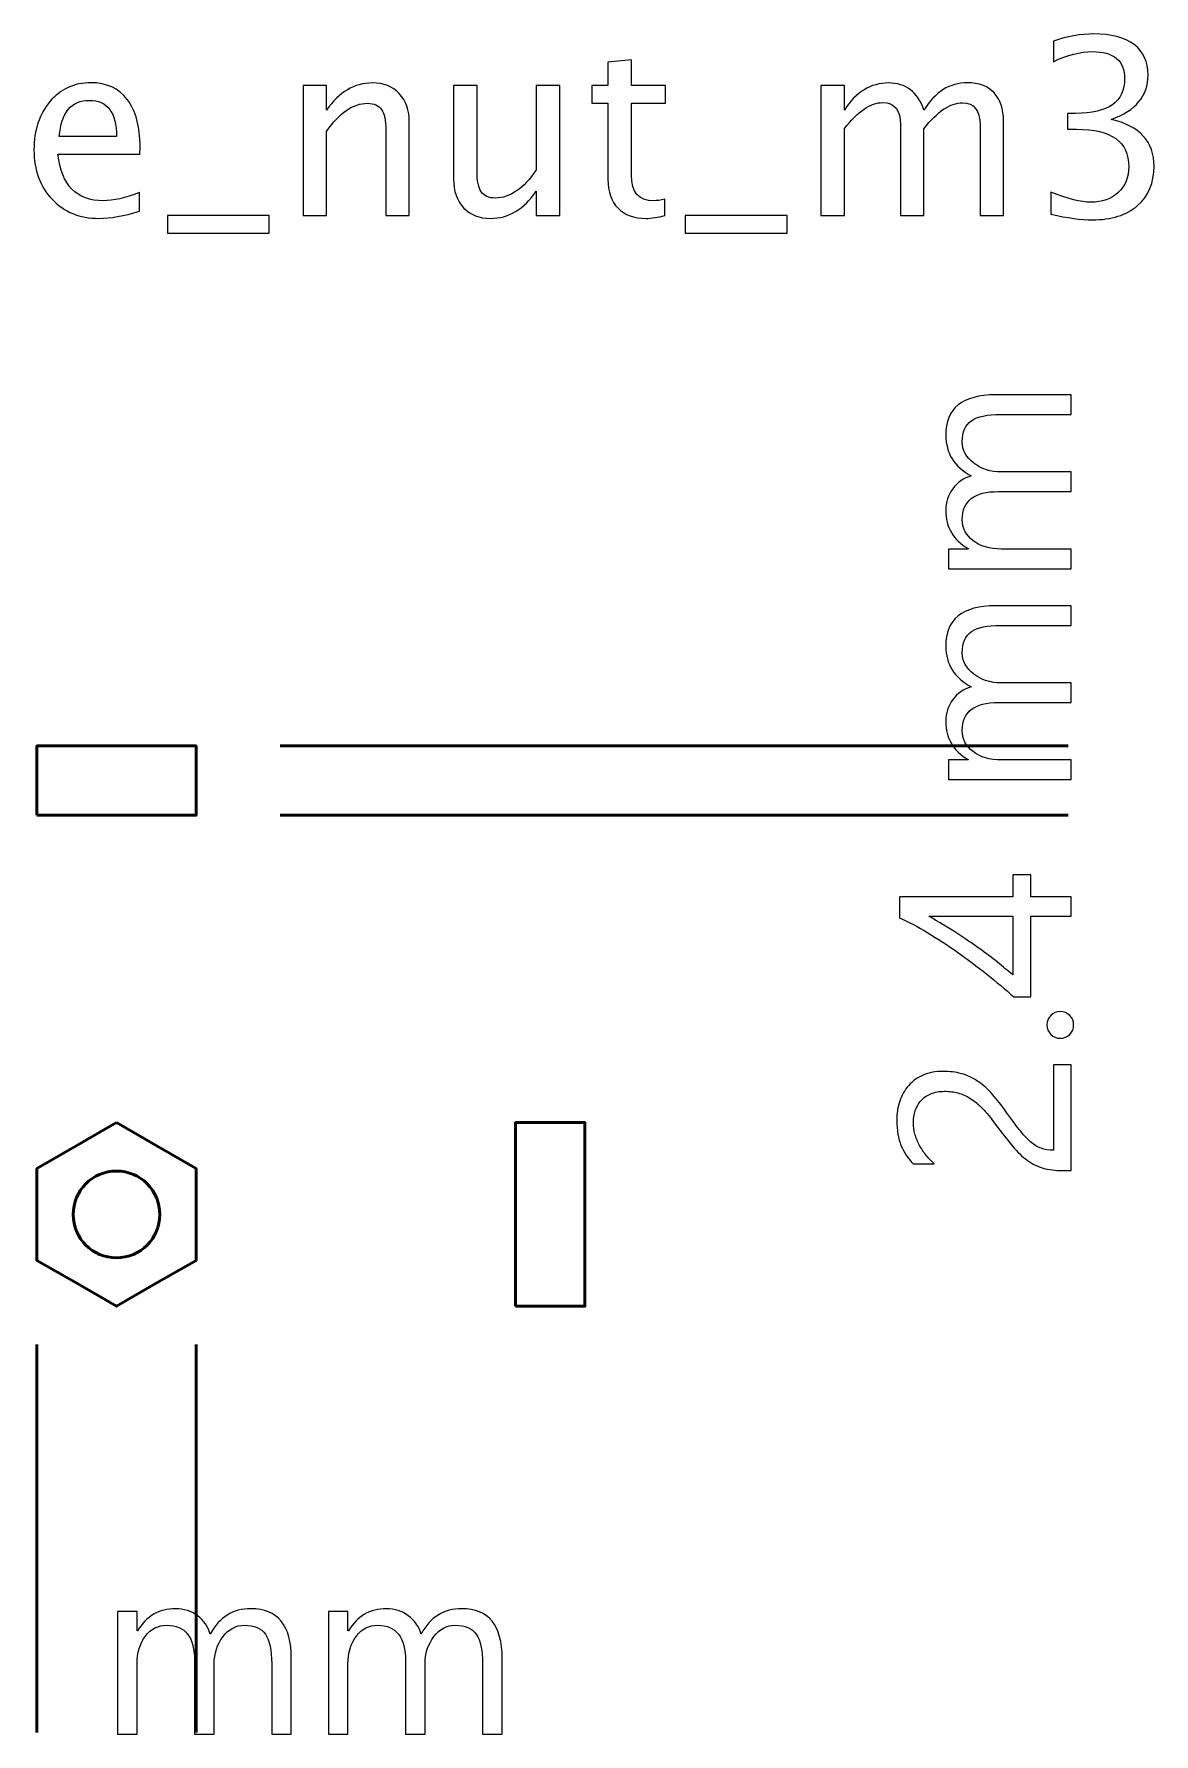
# Model space of a CAD drawing. Header units: centimetres. Extents: x -3.59 to 3.59, y -1.81 to 4.11.
# Drawn here: x -0.29 to 3.59, y -1.8 to 4.08 of the extents above; entities that cross this region are included whole.
import ezdxf

# ---------------------------------------------------------------- set-up
doc = ezdxf.new("R2010")
doc.units = ezdxf.units.CM
doc.header["$MEASUREMENT"] = 0
doc.layers.add('Layer 1', color=7, linetype='Continuous')

msp = doc.modelspace()

# ---------------------------------------------------------------- linework, layer by layer
at = {"layer": 'Layer 1', "lineweight": 53}
for points in [[(-0.275, 1.38), (0.275, 1.38), (0.275, 1.62), (-0.275, 1.62), (-0.275, 1.38)], [(1.38, -0.31755), (1.62, -0.31755), (1.62, 0.31755), (1.38, 0.31755), (1.38, -0.31755)]]:
    msp.add_lwpolyline(points, close=True, dxfattribs=at)
msp.add_ellipse((0, 0), major_axis=(0, 0.15), ratio=1, dxfattribs=at)
at = {"layer": 'Layer 1'}
for points, knots in [([(3.23188, 3.45832), (3.23188, 3.45832), (3.23188, 3.53452), (3.23188, 3.53452), (3.23188, 3.53452), (3.29002, 3.51138), (3.3356, 3.49981), (3.36904, 3.49981), (3.36904, 3.49981), (3.40841, 3.49981), (3.44016, 3.5111), (3.46457, 3.53382), (3.46457, 3.53382), (3.48899, 3.55654), (3.50112, 3.58617), (3.50112, 3.62258), (3.50112, 3.62258), (3.50112, 3.70894), (3.44101, 3.75212), (3.32078, 3.75212), (3.32078, 3.75212), (3.32078, 3.75212), (3.28861, 3.75212), (3.28861, 3.75212), (3.28861, 3.75212), (3.28861, 3.75212), (3.28861, 3.80673), (3.28861, 3.80673), (3.28861, 3.80673), (3.28861, 3.80673), (3.31711, 3.80715), (3.31711, 3.80715), (3.31711, 3.80715), (3.43014, 3.80715), (3.48673, 3.84694), (3.48673, 3.92667), (3.48673, 3.92667), (3.48673, 3.98919), (3.44919, 4.02051), (3.37426, 4.02051), (3.37426, 4.02051), (3.33405, 4.02051), (3.28945, 4.00894), (3.24035, 3.9858), (3.24035, 3.9858), (3.24035, 3.9858), (3.24035, 4.05692), (3.24035, 4.05692), (3.24035, 4.05692), (3.28847, 4.07329), (3.33489, 4.08147), (3.37948, 4.08147), (3.37948, 4.08147), (3.44016, 4.08147), (3.48687, 4.06934), (3.51932, 4.04507), (3.51932, 4.04507), (3.55178, 4.02094), (3.56801, 3.9858), (3.56801, 3.9398), (3.56801, 3.9398), (3.56801, 3.86797), (3.52553, 3.81675), (3.44044, 3.78627), (3.44044, 3.78627), (3.53908, 3.76327), (3.58833, 3.70922), (3.58833, 3.62385), (3.58833, 3.62385), (3.58833, 3.56627), (3.56928, 3.52098), (3.53132, 3.4881), (3.53132, 3.4881), (3.49336, 3.45522), (3.44115, 3.43885), (3.37483, 3.43885), (3.37483, 3.43885), (3.33701, 3.43885), (3.28945, 3.44534), (3.23188, 3.45832)], [0, 0, 0, 0, 0.047619, 0.047619, 0.047619, 0.047619, 0.0952381, 0.0952381, 0.0952381, 0.0952381, 0.1428571, 0.1428571, 0.1428571, 0.1428571, 0.1904762, 0.1904762, 0.1904762, 0.1904762, 0.2380952, 0.2380952, 0.2380952, 0.2380952, 0.2857143, 0.2857143, 0.2857143, 0.2857143, 0.3333333, 0.3333333, 0.3333333, 0.3333333, 0.3809524, 0.3809524, 0.3809524, 0.3809524, 0.4285714, 0.4285714, 0.4285714, 0.4285714, 0.4761905, 0.4761905, 0.4761905, 0.4761905, 0.5238095, 0.5238095, 0.5238095, 0.5238095, 0.5714286, 0.5714286, 0.5714286, 0.5714286, 0.6190476, 0.6190476, 0.6190476, 0.6190476, 0.6666667, 0.6666667, 0.6666667, 0.6666667, 0.7142857, 0.7142857, 0.7142857, 0.7142857, 0.7619048, 0.7619048, 0.7619048, 0.7619048, 0.8095238, 0.8095238, 0.8095238, 0.8095238, 0.8571429, 0.8571429, 0.8571429, 0.8571429, 0.9047619, 0.9047619, 0.9047619, 0.9047619, 1, 1, 1, 1]), ([(1.89696, 3.45423), (1.87184, 3.44732), (1.84997, 3.44393), (1.83149, 3.44393), (1.83149, 3.44393), (1.79, 3.44393), (1.75768, 3.45578), (1.73454, 3.47949), (1.73454, 3.47949), (1.71126, 3.5032), (1.69969, 3.53608), (1.69969, 3.57827), (1.69969, 3.57827), (1.69969, 3.57827), (1.69969, 3.84186), (1.69969, 3.84186), (1.69969, 3.84186), (1.69969, 3.84186), (1.64352, 3.84186), (1.64352, 3.84186), (1.64352, 3.84186), (1.64352, 3.84186), (1.64352, 3.90283), (1.64352, 3.90283), (1.64352, 3.90283), (1.64352, 3.90283), (1.69969, 3.90283), (1.69969, 3.90283), (1.69969, 3.90283), (1.69969, 3.90283), (1.69969, 3.98396), (1.69969, 3.98396), (1.69969, 3.98396), (1.69969, 3.98396), (1.78097, 3.99173), (1.78097, 3.99173), (1.78097, 3.99173), (1.78097, 3.99173), (1.78097, 3.90283), (1.78097, 3.90283), (1.78097, 3.90283), (1.78097, 3.90283), (1.89865, 3.90283), (1.89865, 3.90283), (1.89865, 3.90283), (1.89865, 3.90283), (1.89865, 3.84186), (1.89865, 3.84186), (1.89865, 3.84186), (1.89865, 3.84186), (1.78097, 3.84186), (1.78097, 3.84186), (1.78097, 3.84186), (1.78097, 3.84186), (1.78097, 3.59294), (1.78097, 3.59294), (1.78097, 3.59294), (1.78097, 3.53424), (1.80651, 3.50489), (1.85745, 3.50489), (1.85745, 3.50489), (1.86832, 3.50489), (1.88144, 3.50672), (1.89696, 3.51025), (1.89696, 3.51025), (1.89696, 3.51025), (1.89696, 3.45423), (1.89696, 3.45423)], [0, 0, 0, 0, 0.0555556, 0.0555556, 0.0555556, 0.0555556, 0.1111111, 0.1111111, 0.1111111, 0.1111111, 0.1666667, 0.1666667, 0.1666667, 0.1666667, 0.2222222, 0.2222222, 0.2222222, 0.2222222, 0.2777778, 0.2777778, 0.2777778, 0.2777778, 0.3333333, 0.3333333, 0.3333333, 0.3333333, 0.3888889, 0.3888889, 0.3888889, 0.3888889, 0.4444444, 0.4444444, 0.4444444, 0.4444444, 0.5, 0.5, 0.5, 0.5, 0.5555556, 0.5555556, 0.5555556, 0.5555556, 0.6111111, 0.6111111, 0.6111111, 0.6111111, 0.6666667, 0.6666667, 0.6666667, 0.6666667, 0.7222222, 0.7222222, 0.7222222, 0.7222222, 0.7777778, 0.7777778, 0.7777778, 0.7777778, 0.8333333, 0.8333333, 0.8333333, 0.8333333, 0.8888889, 0.8888889, 0.8888889, 0.8888889, 1, 1, 1, 1]), ([(0.07957, 3.46848), (0.02496, 3.45211), (-0.02174, 3.44393), (-0.06069, 3.44393), (-0.06069, 3.44393), (-0.12715, 3.44393), (-0.1812, 3.46594), (-0.22283, 3.50983), (-0.22283, 3.50983), (-0.26446, 3.55371), (-0.28534, 3.61058), (-0.28534, 3.68057), (-0.28534, 3.68057), (-0.28534, 3.74845), (-0.267, 3.80419), (-0.23017, 3.84779), (-0.23017, 3.84779), (-0.19334, 3.89125), (-0.1462, 3.91299), (-0.08877, 3.91299), (-0.08877, 3.91299), (-0.03444, 3.91299), (0.00761, 3.89365), (0.03724, 3.85499), (0.03724, 3.85499), (0.06687, 3.81632), (0.08169, 3.76157), (0.08169, 3.69059), (0.08169, 3.69059), (0.08169, 3.69059), (0.08127, 3.66576), (0.08127, 3.66576), (0.08127, 3.66576), (0.08127, 3.66576), (-0.20237, 3.66576), (-0.20237, 3.66576), (-0.20237, 3.66576), (-0.19051, 3.55851), (-0.13816, 3.50489), (-0.04545, 3.50489), (-0.04545, 3.50489), (-0.01144, 3.50489), (0.03019, 3.51449), (0.07957, 3.53368), (0.07957, 3.53368), (0.07957, 3.53368), (0.07957, 3.46848), (0.07957, 3.46848)], [0, 0, 0, 0, 0.0769231, 0.0769231, 0.0769231, 0.0769231, 0.1538462, 0.1538462, 0.1538462, 0.1538462, 0.2307692, 0.2307692, 0.2307692, 0.2307692, 0.3076923, 0.3076923, 0.3076923, 0.3076923, 0.3846154, 0.3846154, 0.3846154, 0.3846154, 0.4615385, 0.4615385, 0.4615385, 0.4615385, 0.5384615, 0.5384615, 0.5384615, 0.5384615, 0.6153846, 0.6153846, 0.6153846, 0.6153846, 0.6923077, 0.6923077, 0.6923077, 0.6923077, 0.7692308, 0.7692308, 0.7692308, 0.7692308, 0.8461538, 0.8461538, 0.8461538, 0.8461538, 1, 1, 1, 1]), ([(0.6453, 3.45409), (0.6453, 3.45409), (0.6453, 3.90283), (0.6453, 3.90283), (0.6453, 3.90283), (0.6453, 3.90283), (0.72658, 3.90283), (0.72658, 3.90283), (0.72658, 3.90283), (0.72658, 3.90283), (0.72658, 3.81802), (0.72658, 3.81802), (0.72658, 3.81802), (0.76962, 3.88081), (0.8224, 3.91214), (0.88477, 3.91214), (0.88477, 3.91214), (0.924, 3.91214), (0.95518, 3.89986), (0.97818, 3.87517), (0.97818, 3.87517), (1.00118, 3.85061), (1.01276, 3.81745), (1.01276, 3.77597), (1.01276, 3.77597), (1.01276, 3.77597), (1.01276, 3.45409), (1.01276, 3.45409), (1.01276, 3.45409), (1.01276, 3.45409), (0.93147, 3.45409), (0.93147, 3.45409), (0.93147, 3.45409), (0.93147, 3.45409), (0.93147, 3.74944), (0.93147, 3.74944), (0.93147, 3.74944), (0.93147, 3.78274), (0.92654, 3.80645), (0.9168, 3.82056), (0.9168, 3.82056), (0.90692, 3.83481), (0.89069, 3.84186), (0.86797, 3.84186), (0.86797, 3.84186), (0.81802, 3.84186), (0.77089, 3.80927), (0.72658, 3.74407), (0.72658, 3.74407), (0.72658, 3.74407), (0.72658, 3.45409), (0.72658, 3.45409), (0.72658, 3.45409), (0.72658, 3.45409), (0.6453, 3.45409), (0.6453, 3.45409)], [0, 0, 0, 0, 0.0666667, 0.0666667, 0.0666667, 0.0666667, 0.1333333, 0.1333333, 0.1333333, 0.1333333, 0.2, 0.2, 0.2, 0.2, 0.2666667, 0.2666667, 0.2666667, 0.2666667, 0.3333333, 0.3333333, 0.3333333, 0.3333333, 0.4, 0.4, 0.4, 0.4, 0.4666667, 0.4666667, 0.4666667, 0.4666667, 0.5333333, 0.5333333, 0.5333333, 0.5333333, 0.6, 0.6, 0.6, 0.6, 0.6666667, 0.6666667, 0.6666667, 0.6666667, 0.7333333, 0.7333333, 0.7333333, 0.7333333, 0.8, 0.8, 0.8, 0.8, 0.8666667, 0.8666667, 0.8666667, 0.8666667, 1, 1, 1, 1]), ([(1.45189, 3.45409), (1.45189, 3.45409), (1.45189, 3.53847), (1.45189, 3.53847), (1.45189, 3.53847), (1.40857, 3.4754), (1.35594, 3.44393), (1.29413, 3.44393), (1.29413, 3.44393), (1.2549, 3.44393), (1.22372, 3.45621), (1.20057, 3.4809), (1.20057, 3.4809), (1.17729, 3.5056), (1.16572, 3.53876), (1.16572, 3.58067), (1.16572, 3.58067), (1.16572, 3.58067), (1.16572, 3.90283), (1.16572, 3.90283), (1.16572, 3.90283), (1.16572, 3.90283), (1.247, 3.90283), (1.247, 3.90283), (1.247, 3.90283), (1.247, 3.90283), (1.247, 3.6072), (1.247, 3.6072), (1.247, 3.6072), (1.247, 3.57347), (1.25194, 3.54962), (1.26168, 3.53551), (1.26168, 3.53551), (1.27155, 3.52126), (1.28792, 3.5142), (1.31092, 3.5142), (1.31092, 3.5142), (1.3606, 3.5142), (1.40773, 3.5468), (1.45189, 3.61214), (1.45189, 3.61214), (1.45189, 3.61214), (1.45189, 3.90283), (1.45189, 3.90283), (1.45189, 3.90283), (1.45189, 3.90283), (1.53318, 3.90283), (1.53318, 3.90283), (1.53318, 3.90283), (1.53318, 3.90283), (1.53318, 3.45409), (1.53318, 3.45409), (1.53318, 3.45409), (1.53318, 3.45409), (1.45189, 3.45409), (1.45189, 3.45409)], [0, 0, 0, 0, 0.0666667, 0.0666667, 0.0666667, 0.0666667, 0.1333333, 0.1333333, 0.1333333, 0.1333333, 0.2, 0.2, 0.2, 0.2, 0.2666667, 0.2666667, 0.2666667, 0.2666667, 0.3333333, 0.3333333, 0.3333333, 0.3333333, 0.4, 0.4, 0.4, 0.4, 0.4666667, 0.4666667, 0.4666667, 0.4666667, 0.5333333, 0.5333333, 0.5333333, 0.5333333, 0.6, 0.6, 0.6, 0.6, 0.6666667, 0.6666667, 0.6666667, 0.6666667, 0.7333333, 0.7333333, 0.7333333, 0.7333333, 0.8, 0.8, 0.8, 0.8, 0.8666667, 0.8666667, 0.8666667, 0.8666667, 1, 1, 1, 1]), ([(2.43629, 3.45409), (2.43629, 3.45409), (2.43629, 3.90283), (2.43629, 3.90283), (2.43629, 3.90283), (2.43629, 3.90283), (2.51757, 3.90283), (2.51757, 3.90283), (2.51757, 3.90283), (2.51757, 3.90283), (2.51757, 3.81802), (2.51757, 3.81802), (2.51757, 3.81802), (2.55722, 3.88081), (2.60802, 3.91214), (2.67025, 3.91214), (2.67025, 3.91214), (2.73023, 3.91214), (2.77101, 3.88081), (2.79274, 3.81802), (2.79274, 3.81802), (2.83126, 3.88138), (2.8815, 3.91299), (2.94316, 3.91299), (2.94316, 3.91299), (2.98253, 3.91299), (3.01315, 3.90141), (3.03503, 3.87813), (3.03503, 3.87813), (3.0569, 3.85485), (3.06791, 3.82225), (3.06791, 3.78034), (3.06791, 3.78034), (3.06791, 3.78034), (3.06791, 3.45409), (3.06791, 3.45409), (3.06791, 3.45409), (3.06791, 3.45409), (2.98663, 3.45409), (2.98663, 3.45409), (2.98663, 3.45409), (2.98663, 3.45409), (2.98663, 3.76693), (2.98663, 3.76693), (2.98663, 3.76693), (2.98663, 3.81802), (2.96631, 3.84356), (2.92567, 3.84356), (2.92567, 3.84356), (2.88347, 3.84356), (2.83916, 3.81378), (2.79274, 3.75409), (2.79274, 3.75409), (2.79274, 3.75409), (2.79274, 3.45409), (2.79274, 3.45409), (2.79274, 3.45409), (2.79274, 3.45409), (2.71146, 3.45409), (2.71146, 3.45409), (2.71146, 3.45409), (2.71146, 3.45409), (2.71146, 3.76722), (2.71146, 3.76722), (2.71146, 3.76722), (2.71146, 3.81872), (2.69086, 3.8444), (2.64951, 3.8444), (2.64951, 3.8444), (2.60845, 3.8444), (2.56442, 3.81449), (2.51757, 3.75452), (2.51757, 3.75452), (2.51757, 3.75452), (2.51757, 3.45409), (2.51757, 3.45409), (2.51757, 3.45409), (2.51757, 3.45409), (2.43629, 3.45409), (2.43629, 3.45409)], [0, 0, 0, 0, 0.047619, 0.047619, 0.047619, 0.047619, 0.0952381, 0.0952381, 0.0952381, 0.0952381, 0.1428571, 0.1428571, 0.1428571, 0.1428571, 0.1904762, 0.1904762, 0.1904762, 0.1904762, 0.2380952, 0.2380952, 0.2380952, 0.2380952, 0.2857143, 0.2857143, 0.2857143, 0.2857143, 0.3333333, 0.3333333, 0.3333333, 0.3333333, 0.3809524, 0.3809524, 0.3809524, 0.3809524, 0.4285714, 0.4285714, 0.4285714, 0.4285714, 0.4761905, 0.4761905, 0.4761905, 0.4761905, 0.5238095, 0.5238095, 0.5238095, 0.5238095, 0.5714286, 0.5714286, 0.5714286, 0.5714286, 0.6190476, 0.6190476, 0.6190476, 0.6190476, 0.6666667, 0.6666667, 0.6666667, 0.6666667, 0.7142857, 0.7142857, 0.7142857, 0.7142857, 0.7619048, 0.7619048, 0.7619048, 0.7619048, 0.8095238, 0.8095238, 0.8095238, 0.8095238, 0.8571429, 0.8571429, 0.8571429, 0.8571429, 0.9047619, 0.9047619, 0.9047619, 0.9047619, 1, 1, 1, 1]), ([(-0.19813, 3.72672), (-0.19813, 3.72672), (-0.00001, 3.72672), (-0.00001, 3.72672), (-0.00001, 3.72672), (-0.00001, 3.81026), (-0.0312, 3.85202), (-0.09343, 3.85202), (-0.09343, 3.85202), (-0.15608, 3.85202), (-0.19094, 3.81026), (-0.19813, 3.72672)], [0, 0, 0, 0, 0.25, 0.25, 0.25, 0.25, 0.5, 0.5, 0.5, 0.5, 1, 1, 1, 1]), ([(0.17624, 3.39313), (0.17624, 3.39313), (0.17624, 3.45409), (0.17624, 3.45409), (0.17624, 3.45409), (0.17624, 3.45409), (0.52845, 3.45409), (0.52845, 3.45409), (0.52845, 3.45409), (0.52845, 3.45409), (0.52845, 3.39313), (0.52845, 3.39313), (0.52845, 3.39313), (0.52845, 3.39313), (0.17624, 3.39313), (0.17624, 3.39313)], [0, 0, 0, 0, 0.2, 0.2, 0.2, 0.2, 0.4, 0.4, 0.4, 0.4, 0.6, 0.6, 0.6, 0.6, 1, 1, 1, 1]), ([(1.96723, 3.39313), (1.96723, 3.39313), (1.96723, 3.45409), (1.96723, 3.45409), (1.96723, 3.45409), (1.96723, 3.45409), (2.31944, 3.45409), (2.31944, 3.45409), (2.31944, 3.45409), (2.31944, 3.45409), (2.31944, 3.39313), (2.31944, 3.39313), (2.31944, 3.39313), (2.31944, 3.39313), (1.96723, 3.39313), (1.96723, 3.39313)], [0, 0, 0, 0, 0.2, 0.2, 0.2, 0.2, 0.4, 0.4, 0.4, 0.4, 0.6, 0.6, 0.6, 0.6, 1, 1, 1, 1]), ([(3.30141, 2.83387), (3.30141, 2.83387), (3.30141, 2.76613), (3.30141, 2.76613), (3.30141, 2.76613), (3.30141, 2.76613), (3.05827, 2.76613), (3.05827, 2.76613), (3.05827, 2.76613), (3.01143, 2.76613), (2.97756, 2.75879), (2.95667, 2.7444), (2.95667, 2.7444), (2.93565, 2.72987), (2.92521, 2.7056), (2.92521, 2.67145), (2.92521, 2.67145), (2.92521, 2.64252), (2.93847, 2.61782), (2.96486, 2.59765), (2.96486, 2.59765), (2.99139, 2.57732), (3.023, 2.56716), (3.05997, 2.56716), (3.05997, 2.56716), (3.05997, 2.56716), (3.30141, 2.56716), (3.30141, 2.56716), (3.30141, 2.56716), (3.30141, 2.56716), (3.30141, 2.49943), (3.30141, 2.49943), (3.30141, 2.49943), (3.30141, 2.49943), (3.05009, 2.49943), (3.05009, 2.49943), (3.05009, 2.49943), (2.96683, 2.49943), (2.92521, 2.46726), (2.92521, 2.40305), (2.92521, 2.40305), (2.92521, 2.37328), (2.93762, 2.34887), (2.9626, 2.32953), (2.9626, 2.32953), (2.98758, 2.3102), (3.02003, 2.3006), (3.05997, 2.3006), (3.05997, 2.3006), (3.05997, 2.3006), (3.30141, 2.3006), (3.30141, 2.3006), (3.30141, 2.3006), (3.30141, 2.3006), (3.30141, 2.23273), (3.30141, 2.23273), (3.30141, 2.23273), (3.30141, 2.23273), (2.87807, 2.23273), (2.87807, 2.23273), (2.87807, 2.23273), (2.87807, 2.23273), (2.87807, 2.3006), (2.87807, 2.3006), (2.87807, 2.3006), (2.87807, 2.3006), (2.9451, 2.3006), (2.9451, 2.3006), (2.9451, 2.3006), (2.9451, 2.3006), (2.9451, 2.3023), (2.9451, 2.3023), (2.9451, 2.3023), (2.89374, 2.33221), (2.8682, 2.3761), (2.8682, 2.43367), (2.8682, 2.43367), (2.8682, 2.4626), (2.87624, 2.48786), (2.89233, 2.50931), (2.89233, 2.50931), (2.90841, 2.5309), (2.92958, 2.54557), (2.95583, 2.55362), (2.95583, 2.55362), (2.89741, 2.58494), (2.8682, 2.63179), (2.8682, 2.69417), (2.8682, 2.69417), (2.8682, 2.7873), (2.92563, 2.83387), (3.04049, 2.83387), (3.04049, 2.83387), (3.04049, 2.83387), (3.30141, 2.83387), (3.30141, 2.83387)], [0, 0, 0, 0, 0.04, 0.04, 0.04, 0.04, 0.08, 0.08, 0.08, 0.08, 0.12, 0.12, 0.12, 0.12, 0.16, 0.16, 0.16, 0.16, 0.2, 0.2, 0.2, 0.2, 0.24, 0.24, 0.24, 0.24, 0.28, 0.28, 0.28, 0.28, 0.32, 0.32, 0.32, 0.32, 0.36, 0.36, 0.36, 0.36, 0.4, 0.4, 0.4, 0.4, 0.44, 0.44, 0.44, 0.44, 0.48, 0.48, 0.48, 0.48, 0.52, 0.52, 0.52, 0.52, 0.56, 0.56, 0.56, 0.56, 0.6, 0.6, 0.6, 0.6, 0.64, 0.64, 0.64, 0.64, 0.68, 0.68, 0.68, 0.68, 0.72, 0.72, 0.72, 0.72, 0.76, 0.76, 0.76, 0.76, 0.8, 0.8, 0.8, 0.8, 0.84, 0.84, 0.84, 0.84, 0.88, 0.88, 0.88, 0.88, 0.92, 0.92, 0.92, 0.92, 1, 1, 1, 1]), ([(3.30141, 2.1046), (3.30141, 2.1046), (3.30141, 2.03686), (3.30141, 2.03686), (3.30141, 2.03686), (3.30141, 2.03686), (3.05827, 2.03686), (3.05827, 2.03686), (3.05827, 2.03686), (3.01143, 2.03686), (2.97756, 2.02952), (2.95667, 2.01513), (2.95667, 2.01513), (2.93565, 2.0006), (2.92521, 1.97633), (2.92521, 1.94218), (2.92521, 1.94218), (2.92521, 1.91325), (2.93847, 1.88855), (2.96486, 1.86838), (2.96486, 1.86838), (2.99139, 1.84805), (3.023, 1.83789), (3.05997, 1.83789), (3.05997, 1.83789), (3.05997, 1.83789), (3.30141, 1.83789), (3.30141, 1.83789), (3.30141, 1.83789), (3.30141, 1.83789), (3.30141, 1.77016), (3.30141, 1.77016), (3.30141, 1.77016), (3.30141, 1.77016), (3.05009, 1.77016), (3.05009, 1.77016), (3.05009, 1.77016), (2.96683, 1.77016), (2.92521, 1.73799), (2.92521, 1.67378), (2.92521, 1.67378), (2.92521, 1.64401), (2.93762, 1.6196), (2.9626, 1.60026), (2.9626, 1.60026), (2.98758, 1.58093), (3.02003, 1.57133), (3.05997, 1.57133), (3.05997, 1.57133), (3.05997, 1.57133), (3.30141, 1.57133), (3.30141, 1.57133), (3.30141, 1.57133), (3.30141, 1.57133), (3.30141, 1.50346), (3.30141, 1.50346), (3.30141, 1.50346), (3.30141, 1.50346), (2.87807, 1.50346), (2.87807, 1.50346), (2.87807, 1.50346), (2.87807, 1.50346), (2.87807, 1.57133), (2.87807, 1.57133), (2.87807, 1.57133), (2.87807, 1.57133), (2.9451, 1.57133), (2.9451, 1.57133), (2.9451, 1.57133), (2.9451, 1.57133), (2.9451, 1.57303), (2.9451, 1.57303), (2.9451, 1.57303), (2.89374, 1.60294), (2.8682, 1.64683), (2.8682, 1.7044), (2.8682, 1.7044), (2.8682, 1.73333), (2.87624, 1.75859), (2.89233, 1.78004), (2.89233, 1.78004), (2.90841, 1.80163), (2.92958, 1.8163), (2.95583, 1.82435), (2.95583, 1.82435), (2.89741, 1.85567), (2.8682, 1.90252), (2.8682, 1.9649), (2.8682, 1.9649), (2.8682, 2.05803), (2.92563, 2.1046), (3.04049, 2.1046), (3.04049, 2.1046), (3.04049, 2.1046), (3.30141, 2.1046), (3.30141, 2.1046)], [0, 0, 0, 0, 0.04, 0.04, 0.04, 0.04, 0.08, 0.08, 0.08, 0.08, 0.12, 0.12, 0.12, 0.12, 0.16, 0.16, 0.16, 0.16, 0.2, 0.2, 0.2, 0.2, 0.24, 0.24, 0.24, 0.24, 0.28, 0.28, 0.28, 0.28, 0.32, 0.32, 0.32, 0.32, 0.36, 0.36, 0.36, 0.36, 0.4, 0.4, 0.4, 0.4, 0.44, 0.44, 0.44, 0.44, 0.48, 0.48, 0.48, 0.48, 0.52, 0.52, 0.52, 0.52, 0.56, 0.56, 0.56, 0.56, 0.6, 0.6, 0.6, 0.6, 0.64, 0.64, 0.64, 0.64, 0.68, 0.68, 0.68, 0.68, 0.72, 0.72, 0.72, 0.72, 0.76, 0.76, 0.76, 0.76, 0.8, 0.8, 0.8, 0.8, 0.84, 0.84, 0.84, 0.84, 0.88, 0.88, 0.88, 0.88, 0.92, 0.92, 0.92, 0.92, 1, 1, 1, 1]), ([(2.7086, 1.0979), (2.7086, 1.0979), (3.10004, 1.0979), (3.10004, 1.0979), (3.10004, 1.0979), (3.10004, 1.0979), (3.10004, 1.17396), (3.10004, 1.17396), (3.10004, 1.17396), (3.10004, 1.17396), (3.16213, 1.17396), (3.16213, 1.17396), (3.16213, 1.17396), (3.16213, 1.17396), (3.16213, 1.0979), (3.16213, 1.0979), (3.16213, 1.0979), (3.16213, 1.0979), (3.30141, 1.0979), (3.30141, 1.0979), (3.30141, 1.0979), (3.30141, 1.0979), (3.30141, 1.03101), (3.30141, 1.03101), (3.30141, 1.03101), (3.30141, 1.03101), (3.16213, 1.03101), (3.16213, 1.03101), (3.16213, 1.03101), (3.16213, 1.03101), (3.16213, 0.75232), (3.16213, 0.75232), (3.16213, 0.75232), (3.16213, 0.75232), (3.10343, 0.75232), (3.10343, 0.75232), (3.10343, 0.75232), (3.07422, 0.77828), (3.04289, 0.80439), (3.00973, 0.83091), (3.00973, 0.83091), (2.97657, 0.8573), (2.94285, 0.88256), (2.9087, 0.90669), (2.9087, 0.90669), (2.87455, 0.93082), (2.8404, 0.95312), (2.80639, 0.97372), (2.80639, 0.97372), (2.77238, 0.99418), (2.73979, 1.01154), (2.7086, 1.02565), (2.7086, 1.02565), (2.7086, 1.02565), (2.7086, 1.0979), (2.7086, 1.0979)], [0, 0, 0, 0, 0.0666667, 0.0666667, 0.0666667, 0.0666667, 0.1333333, 0.1333333, 0.1333333, 0.1333333, 0.2, 0.2, 0.2, 0.2, 0.2666667, 0.2666667, 0.2666667, 0.2666667, 0.3333333, 0.3333333, 0.3333333, 0.3333333, 0.4, 0.4, 0.4, 0.4, 0.4666667, 0.4666667, 0.4666667, 0.4666667, 0.5333333, 0.5333333, 0.5333333, 0.5333333, 0.6, 0.6, 0.6, 0.6, 0.6666667, 0.6666667, 0.6666667, 0.6666667, 0.7333333, 0.7333333, 0.7333333, 0.7333333, 0.8, 0.8, 0.8, 0.8, 0.8666667, 0.8666667, 0.8666667, 0.8666667, 1, 1, 1, 1]), ([(3.10004, 0.8288), (3.10004, 0.8288), (3.10004, 1.03101), (3.10004, 1.03101), (3.10004, 1.03101), (3.10004, 1.03101), (2.80992, 1.03101), (2.80992, 1.03101), (2.80992, 1.03101), (2.8459, 1.01027), (2.87822, 0.99065), (2.90658, 0.97231), (2.90658, 0.97231), (2.93494, 0.95382), (2.96077, 0.93618), (2.98391, 0.91953), (2.98391, 0.91953), (3.00705, 0.90288), (3.02808, 0.88694), (3.0467, 0.87184), (3.0467, 0.87184), (3.06547, 0.8566), (3.08325, 0.84234), (3.10004, 0.8288)], [0, 0, 0, 0, 0.1428571, 0.1428571, 0.1428571, 0.1428571, 0.2857143, 0.2857143, 0.2857143, 0.2857143, 0.4285714, 0.4285714, 0.4285714, 0.4285714, 0.5714286, 0.5714286, 0.5714286, 0.5714286, 0.7142857, 0.7142857, 0.7142857, 0.7142857, 1, 1, 1, 1]), ([(3.31044, 0.65509), (3.31044, 0.64239), (3.30593, 0.63166), (3.29689, 0.62263), (3.29689, 0.62263), (3.28772, 0.61374), (3.27686, 0.60922), (3.26416, 0.60922), (3.26416, 0.60922), (3.25146, 0.60922), (3.24059, 0.61374), (3.23128, 0.62263), (3.23128, 0.62263), (3.22211, 0.63166), (3.21745, 0.64239), (3.21745, 0.65509), (3.21745, 0.65509), (3.21745, 0.66807), (3.22211, 0.67907), (3.23128, 0.68825), (3.23128, 0.68825), (3.24059, 0.69728), (3.25146, 0.70179), (3.26416, 0.70179), (3.26416, 0.70179), (3.27686, 0.70179), (3.28772, 0.69728), (3.29689, 0.68825), (3.29689, 0.68825), (3.30593, 0.67907), (3.31044, 0.66807), (3.31044, 0.65509)], [0, 0, 0, 0, 0.1111111, 0.1111111, 0.1111111, 0.1111111, 0.2222222, 0.2222222, 0.2222222, 0.2222222, 0.3333333, 0.3333333, 0.3333333, 0.3333333, 0.4444444, 0.4444444, 0.4444444, 0.4444444, 0.5555556, 0.5555556, 0.5555556, 0.5555556, 0.6666667, 0.6666667, 0.6666667, 0.6666667, 0.7777778, 0.7777778, 0.7777778, 0.7777778, 1, 1, 1, 1]), ([(2.86396, 0.42577), (2.84576, 0.42577), (2.82996, 0.42295), (2.81641, 0.41731), (2.81641, 0.41731), (2.803, 0.41166), (2.79171, 0.4039), (2.78282, 0.39417), (2.78282, 0.39417), (2.77379, 0.38429), (2.76716, 0.37286), (2.76279, 0.35959), (2.76279, 0.35959), (2.75827, 0.34633), (2.75615, 0.33208), (2.75615, 0.31655), (2.75615, 0.31655), (2.75615, 0.30343), (2.75785, 0.29045), (2.76152, 0.27775), (2.76152, 0.27775), (2.76504, 0.26505), (2.76998, 0.25277), (2.77633, 0.24078), (2.77633, 0.24078), (2.78268, 0.22878), (2.7903, 0.21721), (2.79905, 0.20606), (2.79905, 0.20606), (2.80794, 0.19477), (2.81768, 0.18447), (2.8284, 0.17474), (2.8284, 0.17474), (2.8284, 0.17474), (2.75573, 0.17474), (2.75573, 0.17474), (2.75573, 0.17474), (2.73725, 0.19379), (2.72313, 0.21509), (2.71326, 0.23866), (2.71326, 0.23866), (2.70352, 0.26223), (2.69858, 0.29101), (2.69858, 0.32488), (2.69858, 0.32488), (2.69858, 0.34915), (2.70211, 0.37159), (2.70916, 0.39219), (2.70916, 0.39219), (2.71622, 0.41293), (2.72652, 0.43085), (2.73993, 0.44595), (2.73993, 0.44595), (2.75347, 0.46119), (2.77012, 0.47305), (2.79002, 0.4818), (2.79002, 0.4818), (2.80992, 0.4904), (2.83264, 0.49478), (2.85818, 0.49478), (2.85818, 0.49478), (2.8816, 0.49478), (2.90291, 0.4921), (2.92196, 0.48673), (2.92196, 0.48673), (2.94087, 0.48137), (2.95879, 0.47319), (2.97558, 0.46232), (2.97558, 0.46232), (2.99252, 0.45146), (3.0086, 0.43777), (3.02398, 0.42112), (3.02398, 0.42112), (3.03951, 0.40461), (3.05517, 0.38528), (3.07112, 0.36284), (3.07112, 0.36284), (3.09101, 0.33504), (3.10795, 0.31218), (3.12206, 0.29412), (3.12206, 0.29412), (3.13603, 0.27606), (3.14915, 0.26166), (3.16143, 0.25108), (3.16143, 0.25108), (3.1737, 0.24049), (3.18598, 0.23302), (3.19826, 0.22878), (3.19826, 0.22878), (3.21053, 0.22441), (3.22465, 0.22229), (3.24059, 0.22229), (3.24059, 0.22229), (3.24059, 0.22229), (3.24059, 0.5175), (3.24059, 0.5175), (3.24059, 0.5175), (3.24059, 0.5175), (3.30141, 0.5175), (3.30141, 0.5175), (3.30141, 0.5175), (3.30141, 0.5175), (3.30141, 0.15159), (3.30141, 0.15159), (3.30141, 0.15159), (3.30141, 0.15159), (3.27206, 0.15159), (3.27206, 0.15159), (3.27206, 0.15159), (3.24666, 0.15159), (3.22436, 0.15442), (3.20503, 0.15992), (3.20503, 0.15992), (3.18584, 0.16542), (3.1675, 0.17445), (3.15014, 0.18715), (3.15014, 0.18715), (3.13278, 0.19985), (3.11542, 0.21651), (3.09807, 0.23697), (3.09807, 0.23697), (3.08071, 0.25757), (3.0611, 0.28269), (3.03937, 0.31246), (3.03937, 0.31246), (3.02384, 0.33391), (3.00917, 0.35197), (2.99506, 0.36637), (2.99506, 0.36637), (2.98095, 0.3809), (2.96698, 0.39247), (2.95286, 0.40136), (2.95286, 0.40136), (2.93889, 0.41011), (2.92464, 0.41646), (2.91011, 0.42013), (2.91011, 0.42013), (2.89557, 0.42394), (2.88033, 0.42577), (2.86396, 0.42577)], [0, 0, 0, 0, 0.0277778, 0.0277778, 0.0277778, 0.0277778, 0.0555556, 0.0555556, 0.0555556, 0.0555556, 0.0833333, 0.0833333, 0.0833333, 0.0833333, 0.1111111, 0.1111111, 0.1111111, 0.1111111, 0.1388889, 0.1388889, 0.1388889, 0.1388889, 0.1666667, 0.1666667, 0.1666667, 0.1666667, 0.1944444, 0.1944444, 0.1944444, 0.1944444, 0.2222222, 0.2222222, 0.2222222, 0.2222222, 0.25, 0.25, 0.25, 0.25, 0.2777778, 0.2777778, 0.2777778, 0.2777778, 0.3055556, 0.3055556, 0.3055556, 0.3055556, 0.3333333, 0.3333333, 0.3333333, 0.3333333, 0.3611111, 0.3611111, 0.3611111, 0.3611111, 0.3888889, 0.3888889, 0.3888889, 0.3888889, 0.4166667, 0.4166667, 0.4166667, 0.4166667, 0.4444444, 0.4444444, 0.4444444, 0.4444444, 0.4722222, 0.4722222, 0.4722222, 0.4722222, 0.5, 0.5, 0.5, 0.5, 0.5277778, 0.5277778, 0.5277778, 0.5277778, 0.5555556, 0.5555556, 0.5555556, 0.5555556, 0.5833333, 0.5833333, 0.5833333, 0.5833333, 0.6111111, 0.6111111, 0.6111111, 0.6111111, 0.6388889, 0.6388889, 0.6388889, 0.6388889, 0.6666667, 0.6666667, 0.6666667, 0.6666667, 0.6944444, 0.6944444, 0.6944444, 0.6944444, 0.7222222, 0.7222222, 0.7222222, 0.7222222, 0.75, 0.75, 0.75, 0.75, 0.7777778, 0.7777778, 0.7777778, 0.7777778, 0.8055556, 0.8055556, 0.8055556, 0.8055556, 0.8333333, 0.8333333, 0.8333333, 0.8333333, 0.8611111, 0.8611111, 0.8611111, 0.8611111, 0.8888889, 0.8888889, 0.8888889, 0.8888889, 0.9166667, 0.9166667, 0.9166667, 0.9166667, 0.9444444, 0.9444444, 0.9444444, 0.9444444, 1, 1, 1, 1]), ([(0.6046, -1.7964), (0.6046, -1.7964), (0.53686, -1.7964), (0.53686, -1.7964), (0.53686, -1.7964), (0.53686, -1.7964), (0.53686, -1.55326), (0.53686, -1.55326), (0.53686, -1.55326), (0.53686, -1.50642), (0.52952, -1.47255), (0.51513, -1.45166), (0.51513, -1.45166), (0.5006, -1.43064), (0.47633, -1.4202), (0.44218, -1.4202), (0.44218, -1.4202), (0.41325, -1.4202), (0.38855, -1.43346), (0.36838, -1.45985), (0.36838, -1.45985), (0.34805, -1.48638), (0.33789, -1.51799), (0.33789, -1.55496), (0.33789, -1.55496), (0.33789, -1.55496), (0.33789, -1.7964), (0.33789, -1.7964), (0.33789, -1.7964), (0.33789, -1.7964), (0.27016, -1.7964), (0.27016, -1.7964), (0.27016, -1.7964), (0.27016, -1.7964), (0.27016, -1.54508), (0.27016, -1.54508), (0.27016, -1.54508), (0.27016, -1.46182), (0.23799, -1.4202), (0.17378, -1.4202), (0.17378, -1.4202), (0.14401, -1.4202), (0.1196, -1.43261), (0.10026, -1.45759), (0.10026, -1.45759), (0.08093, -1.48257), (0.07133, -1.51502), (0.07133, -1.55496), (0.07133, -1.55496), (0.07133, -1.55496), (0.07133, -1.7964), (0.07133, -1.7964), (0.07133, -1.7964), (0.07133, -1.7964), (0.00346, -1.7964), (0.00346, -1.7964), (0.00346, -1.7964), (0.00346, -1.7964), (0.00346, -1.37306), (0.00346, -1.37306), (0.00346, -1.37306), (0.00346, -1.37306), (0.07133, -1.37306), (0.07133, -1.37306), (0.07133, -1.37306), (0.07133, -1.37306), (0.07133, -1.44009), (0.07133, -1.44009), (0.07133, -1.44009), (0.07133, -1.44009), (0.07303, -1.44009), (0.07303, -1.44009), (0.07303, -1.44009), (0.10294, -1.38873), (0.14683, -1.36319), (0.2044, -1.36319), (0.2044, -1.36319), (0.23333, -1.36319), (0.25859, -1.37123), (0.28004, -1.38732), (0.28004, -1.38732), (0.30163, -1.4034), (0.3163, -1.42457), (0.32435, -1.45082), (0.32435, -1.45082), (0.35567, -1.3924), (0.40252, -1.36319), (0.4649, -1.36319), (0.4649, -1.36319), (0.55803, -1.36319), (0.6046, -1.42062), (0.6046, -1.53548), (0.6046, -1.53548), (0.6046, -1.53548), (0.6046, -1.7964), (0.6046, -1.7964)], [0, 0, 0, 0, 0.04, 0.04, 0.04, 0.04, 0.08, 0.08, 0.08, 0.08, 0.12, 0.12, 0.12, 0.12, 0.16, 0.16, 0.16, 0.16, 0.2, 0.2, 0.2, 0.2, 0.24, 0.24, 0.24, 0.24, 0.28, 0.28, 0.28, 0.28, 0.32, 0.32, 0.32, 0.32, 0.36, 0.36, 0.36, 0.36, 0.4, 0.4, 0.4, 0.4, 0.44, 0.44, 0.44, 0.44, 0.48, 0.48, 0.48, 0.48, 0.52, 0.52, 0.52, 0.52, 0.56, 0.56, 0.56, 0.56, 0.6, 0.6, 0.6, 0.6, 0.64, 0.64, 0.64, 0.64, 0.68, 0.68, 0.68, 0.68, 0.72, 0.72, 0.72, 0.72, 0.76, 0.76, 0.76, 0.76, 0.8, 0.8, 0.8, 0.8, 0.84, 0.84, 0.84, 0.84, 0.88, 0.88, 0.88, 0.88, 0.92, 0.92, 0.92, 0.92, 1, 1, 1, 1]), ([(1.33387, -1.7964), (1.33387, -1.7964), (1.26613, -1.7964), (1.26613, -1.7964), (1.26613, -1.7964), (1.26613, -1.7964), (1.26613, -1.55326), (1.26613, -1.55326), (1.26613, -1.55326), (1.26613, -1.50642), (1.25879, -1.47255), (1.2444, -1.45166), (1.2444, -1.45166), (1.22987, -1.43064), (1.2056, -1.4202), (1.17145, -1.4202), (1.17145, -1.4202), (1.14252, -1.4202), (1.11782, -1.43346), (1.09765, -1.45985), (1.09765, -1.45985), (1.07732, -1.48638), (1.06716, -1.51799), (1.06716, -1.55496), (1.06716, -1.55496), (1.06716, -1.55496), (1.06716, -1.7964), (1.06716, -1.7964), (1.06716, -1.7964), (1.06716, -1.7964), (0.99943, -1.7964), (0.99943, -1.7964), (0.99943, -1.7964), (0.99943, -1.7964), (0.99943, -1.54508), (0.99943, -1.54508), (0.99943, -1.54508), (0.99943, -1.46182), (0.96726, -1.4202), (0.90305, -1.4202), (0.90305, -1.4202), (0.87328, -1.4202), (0.84887, -1.43261), (0.82953, -1.45759), (0.82953, -1.45759), (0.8102, -1.48257), (0.8006, -1.51502), (0.8006, -1.55496), (0.8006, -1.55496), (0.8006, -1.55496), (0.8006, -1.7964), (0.8006, -1.7964), (0.8006, -1.7964), (0.8006, -1.7964), (0.73273, -1.7964), (0.73273, -1.7964), (0.73273, -1.7964), (0.73273, -1.7964), (0.73273, -1.37306), (0.73273, -1.37306), (0.73273, -1.37306), (0.73273, -1.37306), (0.8006, -1.37306), (0.8006, -1.37306), (0.8006, -1.37306), (0.8006, -1.37306), (0.8006, -1.44009), (0.8006, -1.44009), (0.8006, -1.44009), (0.8006, -1.44009), (0.8023, -1.44009), (0.8023, -1.44009), (0.8023, -1.44009), (0.83221, -1.38873), (0.8761, -1.36319), (0.93367, -1.36319), (0.93367, -1.36319), (0.9626, -1.36319), (0.98786, -1.37123), (1.00931, -1.38732), (1.00931, -1.38732), (1.0309, -1.4034), (1.04557, -1.42457), (1.05362, -1.45082), (1.05362, -1.45082), (1.08494, -1.3924), (1.13179, -1.36319), (1.19417, -1.36319), (1.19417, -1.36319), (1.2873, -1.36319), (1.33387, -1.42062), (1.33387, -1.53548), (1.33387, -1.53548), (1.33387, -1.53548), (1.33387, -1.7964), (1.33387, -1.7964)], [0, 0, 0, 0, 0.04, 0.04, 0.04, 0.04, 0.08, 0.08, 0.08, 0.08, 0.12, 0.12, 0.12, 0.12, 0.16, 0.16, 0.16, 0.16, 0.2, 0.2, 0.2, 0.2, 0.24, 0.24, 0.24, 0.24, 0.28, 0.28, 0.28, 0.28, 0.32, 0.32, 0.32, 0.32, 0.36, 0.36, 0.36, 0.36, 0.4, 0.4, 0.4, 0.4, 0.44, 0.44, 0.44, 0.44, 0.48, 0.48, 0.48, 0.48, 0.52, 0.52, 0.52, 0.52, 0.56, 0.56, 0.56, 0.56, 0.6, 0.6, 0.6, 0.6, 0.64, 0.64, 0.64, 0.64, 0.68, 0.68, 0.68, 0.68, 0.72, 0.72, 0.72, 0.72, 0.76, 0.76, 0.76, 0.76, 0.8, 0.8, 0.8, 0.8, 0.84, 0.84, 0.84, 0.84, 0.88, 0.88, 0.88, 0.88, 0.92, 0.92, 0.92, 0.92, 1, 1, 1, 1])]:
    msp.add_open_spline(points, degree=3, knots=knots, dxfattribs=at)
at = {"layer": 'Layer 1', "lineweight": 53}
for points in [[(0.56606, 1.62), (0.56606, 1.62), (3.29106, 1.62), (3.29106, 1.62)], [(3, 1.62), (3, 1.62), (3, 1.62), (3, 1.62)], [(0.56606, 1.38), (0.56606, 1.38), (3.29106, 1.38), (3.29106, 1.38)], [(3, 1.38), (3, 1.38), (3, 1.38), (3, 1.38)], [(-0.275, -0.44983), (-0.275, -0.44983), (-0.275, -1.79106), (-0.275, -1.79106)], [(0.275, -0.44983), (0.275, -0.44983), (0.275, -1.79106), (0.275, -1.79106)], [(-0.275, -1.5), (-0.275, -1.5), (-0.275, -1.5), (-0.275, -1.5)], [(0.275, -1.5), (0.275, -1.5), (0.275, -1.5), (0.275, -1.5)]]:
    msp.add_open_spline(points, degree=3, dxfattribs=at)
msp.add_open_spline([(0, 0.31754), (0, 0.31754), (0.1375, 0.23816), (0.1375, 0.23816), (0.1375, 0.23816), (0.1375, 0.23816), (0.275, 0.15877), (0.275, 0.15877), (0.275, 0.15877), (0.275, 0.15877), (0.275, 0), (0.275, 0), (0.275, 0), (0.275, 0), (0.275, -0.15877), (0.275, -0.15877), (0.275, -0.15877), (0.275, -0.15877), (0.1375, -0.23816), (0.1375, -0.23816), (0.1375, -0.23816), (0.1375, -0.23816), (0, -0.31754), (0, -0.31754), (0, -0.31754), (0, -0.31754), (-0.1375, -0.23816), (-0.1375, -0.23816), (-0.1375, -0.23816), (-0.1375, -0.23816), (-0.275, -0.15877), (-0.275, -0.15877), (-0.275, -0.15877), (-0.275, -0.15877), (-0.275, 0), (-0.275, 0), (-0.275, 0), (-0.275, 0), (-0.275, 0.15877), (-0.275, 0.15877), (-0.275, 0.15877), (-0.275, 0.15877), (-0.1375, 0.23816), (-0.1375, 0.23816), (-0.1375, 0.23816), (-0.1375, 0.23816), (0, 0.31754), (0, 0.31754)], degree=3, knots=[0, 0, 0, 0, 0.0769231, 0.0769231, 0.0769231, 0.0769231, 0.1538462, 0.1538462, 0.1538462, 0.1538462, 0.2307692, 0.2307692, 0.2307692, 0.2307692, 0.3076923, 0.3076923, 0.3076923, 0.3076923, 0.3846154, 0.3846154, 0.3846154, 0.3846154, 0.4615385, 0.4615385, 0.4615385, 0.4615385, 0.5384615, 0.5384615, 0.5384615, 0.5384615, 0.6153846, 0.6153846, 0.6153846, 0.6153846, 0.6923077, 0.6923077, 0.6923077, 0.6923077, 0.7692308, 0.7692308, 0.7692308, 0.7692308, 0.8461538, 0.8461538, 0.8461538, 0.8461538, 1, 1, 1, 1], dxfattribs=at)

doc.saveas('drawing.dxf')
